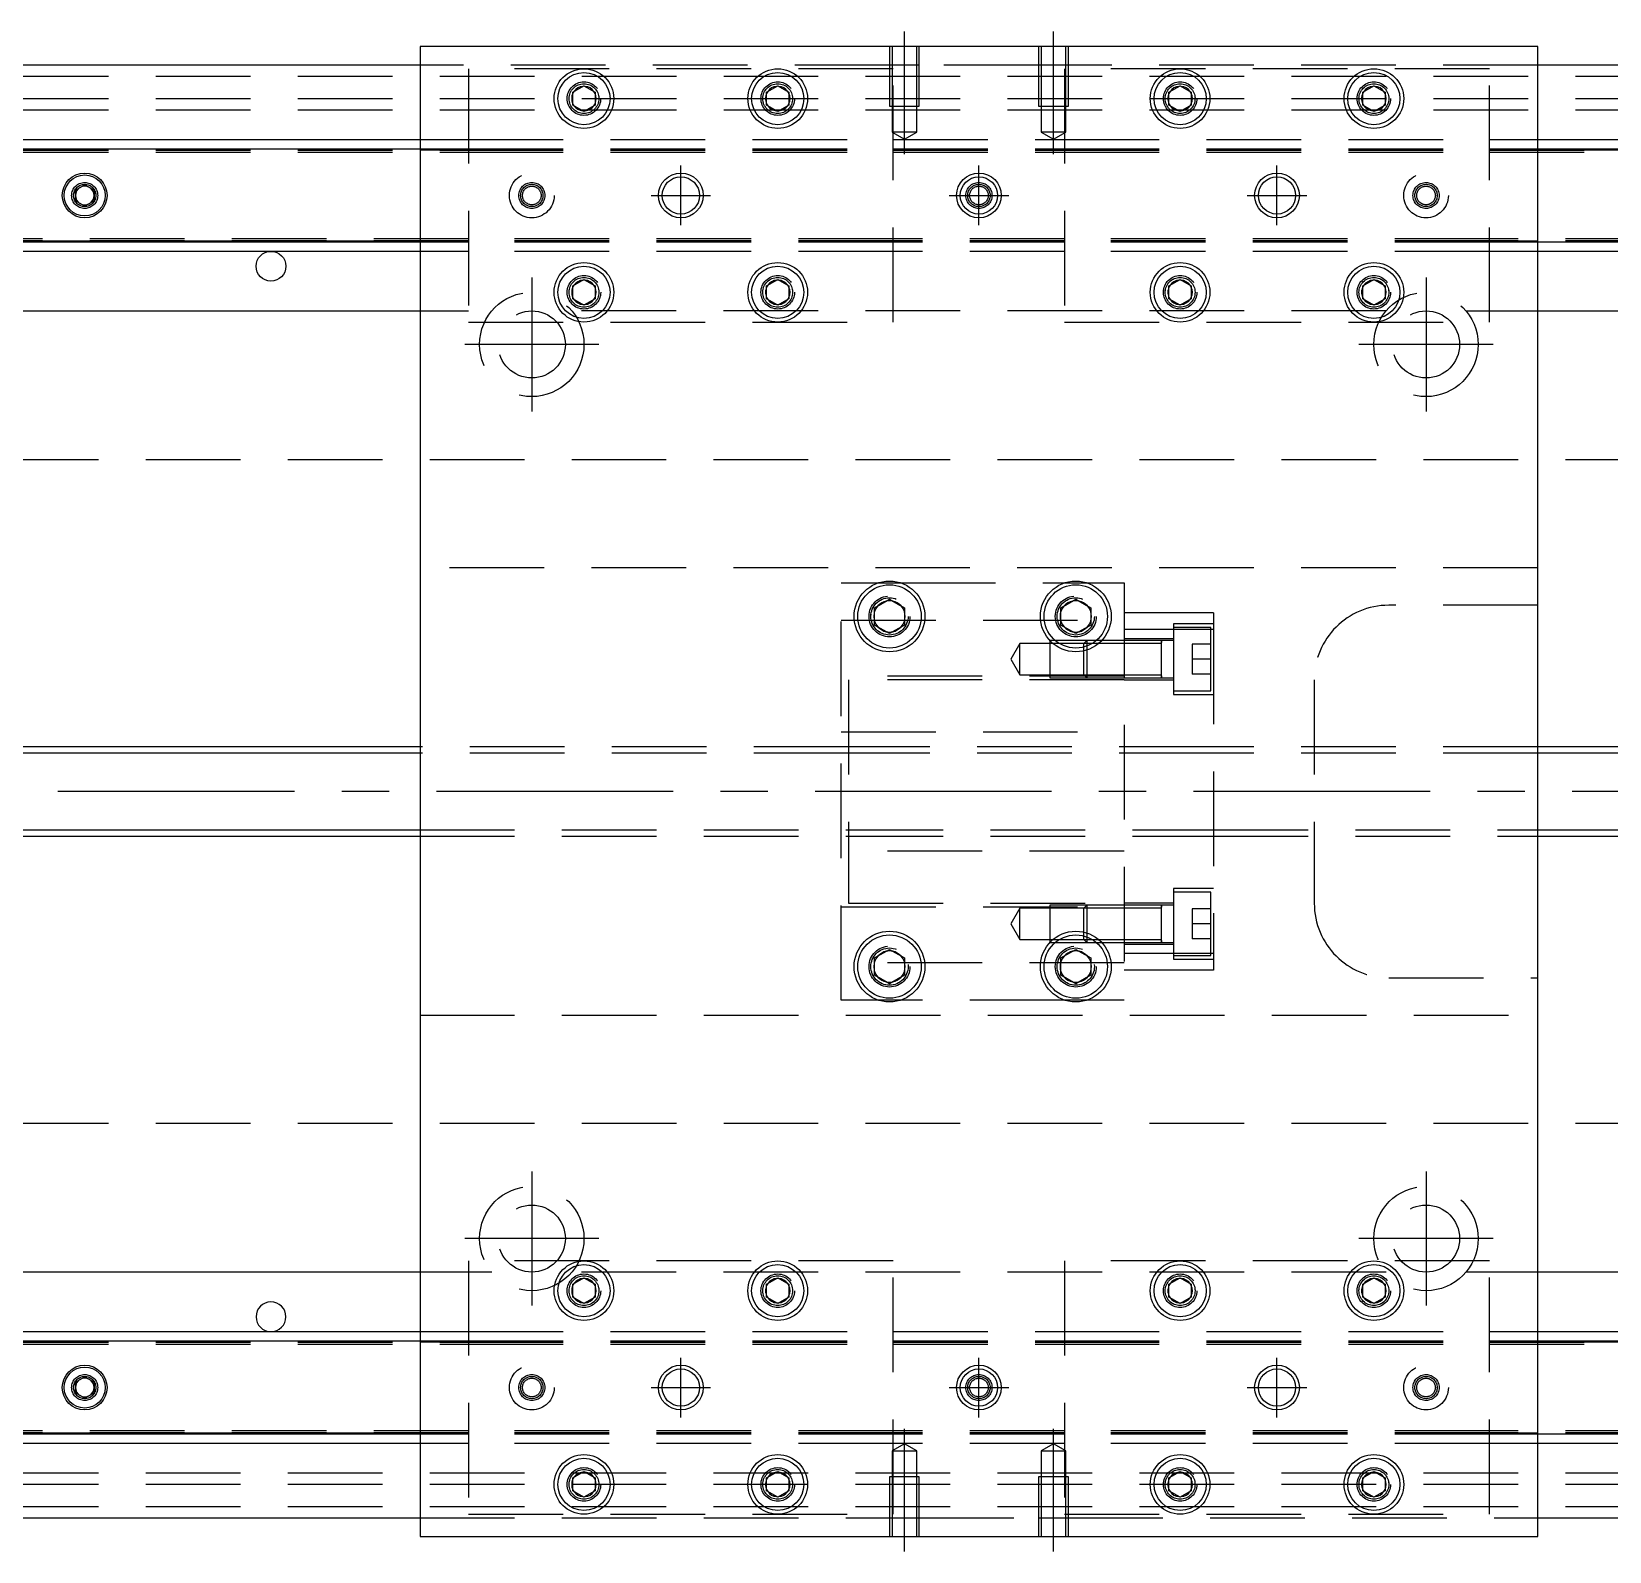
# Model space of a CAD drawing. Extents: x -8 to 830, y -270 to 102.
# Drawn here: x 192.9 to 404.6, y -102 to 102 of the extents above; entities that cross this region are included whole.
import ezdxf

# ---------------------------------------------------------------- set-up
doc = ezdxf.new("R2010")
doc.units = 0
doc.linetypes.add('CENTER', pattern=[50.8, 31.75, -6.35, 6.35, -6.35])
doc.linetypes.add('DASHED', pattern=[19.05, 12.7, -6.35])
doc.layers.get('0').update_dxf_attribs({"linetype": 'CONTINUOUS'})
doc.layers.add('CENTER', color=1, linetype='CENTER')

msp = doc.modelspace()

# ---------------------------------------------------------------- linework, layer by layer
at = {"color": 7, "linetype": 'CONTINUOUS'}
for p, q in [((395, 100), (245, 100)), ((245, 100), (245, -100)), ((395, -100), (395, 100)), ((245, 97.5), (0, 97.5)), ((640, 97.5), (395, 97.5)), ((265.5, 93.866026), (267, 94.73205)), ((265.5, 92.133974), (265.5, 93.866026)), ((267, 94.73205), (268.5, 93.866026)), ((268.5, 93.866026), (268.5, 92.133974)), ((291.5, 93.866026), (293, 94.73205)), ((291.5, 92.133974), (291.5, 93.866026)), ((293, 94.73205), (294.5, 93.866026)), ((294.5, 93.866026), (294.5, 92.133974)), ((345.5, 93.866026), (347, 94.73205)), ((345.5, 92.133974), (345.5, 93.866026)), ((347, 94.73205), (348.5, 93.866026)), ((348.5, 93.866026), (348.5, 92.133974)), ((371.5, 93.866026), (373, 94.73205)), ((371.5, 92.133974), (371.5, 93.866026)), ((373, 94.73205), (374.5, 93.866026)), ((374.5, 93.866026), (374.5, 92.133974)), ((267, 91.26795), (265.5, 92.133974)), ((268.5, 92.133974), (267, 91.26795)), ((293, 91.26795), (291.5, 92.133974)), ((294.5, 92.133974), (293, 91.26795)), ((347, 91.26795), (345.5, 92.133974)), ((348.5, 92.133974), (347, 91.26795)), ((373, 91.26795), (371.5, 92.133974)), ((374.5, 92.133974), (373, 91.26795)), ((0, 87.5), (245, 87.5)), ((395, 87.5), (640, 87.5)), ((0, 86.247728), (245, 86.247728)), ((395, 86.247728), (640, 86.247728)), ((198.75, 80.721688), (200, 81.443376)), ((198.75, 79.278312), (198.75, 80.721688)), ((200, 81.443376), (201.25, 80.721688)), ((201.25, 80.721688), (201.25, 79.278312)), ((200, 78.556624), (198.75, 79.278312)), ((201.25, 79.278312), (200, 78.556624)), ((245, 73.752272), (0, 73.752272)), ((245, 72.5), (0, 72.5)), ((640, 73.752272), (395, 73.752272)), ((640, 72.5), (395, 72.5)), ((265.5, 67.866026), (267, 68.73205)), ((265.5, 66.133974), (265.5, 67.866026)), ((267, 68.73205), (268.5, 67.866026)), ((268.5, 67.866026), (268.5, 66.133974)), ((291.5, 67.866026), (293, 68.73205)), ((291.5, 66.133974), (291.5, 67.866026)), ((293, 68.73205), (294.5, 67.866026)), ((294.5, 67.866026), (294.5, 66.133974)), ((345.5, 67.866026), (347, 68.73205)), ((345.5, 66.133974), (345.5, 67.866026)), ((347, 68.73205), (348.5, 67.866026)), ((348.5, 67.866026), (348.5, 66.133974)), ((371.5, 67.866026), (373, 68.73205)), ((371.5, 66.133974), (371.5, 67.866026)), ((373, 68.73205), (374.5, 67.866026)), ((374.5, 67.866026), (374.5, 66.133974)), ((267, 65.26795), (265.5, 66.133974)), ((268.5, 66.133974), (267, 65.26795)), ((293, 65.26795), (291.5, 66.133974)), ((294.5, 66.133974), (293, 65.26795)), ((347, 65.26795), (345.5, 66.133974)), ((348.5, 66.133974), (347, 65.26795)), ((373, 65.26795), (371.5, 66.133974)), ((374.5, 66.133974), (373, 65.26795)), ((145.361903, 64.5), (245, 64.5)), ((395, 64.5), (494.638097, 64.5)), ((306, 24.6547), (308, 25.809402)), ((308, 25.809402), (310, 24.6547)), ((331, 24.6547), (333, 25.809402)), ((333, 25.809402), (335, 24.6547)), ((306, 22.3453), (306, 24.6547)), ((310, 24.6547), (310, 22.3453)), ((331, 22.3453), (331, 24.6547)), ((335, 24.6547), (335, 22.3453)), ((308, 21.190598), (306, 22.3453)), ((310, 22.3453), (308, 21.190598)), ((333, 21.190598), (331, 22.3453)), ((335, 22.3453), (333, 21.190598)), ((344.5, 15.254372), (344.5, 20.253526)), ((344.5, 15.253516), (344.5, 20.253526)), ((245, 6), (60.5, 6)), ((585, 6), (395, 6)), ((60.5, -6), (245, -6)), ((395, -6), (585, -6)), ((344.5, -20.253526), (344.5, -15.253516)), ((344.5, -20.253526), (344.5, -19.85352)), ((306, -22.3453), (308, -21.190598)), ((306, -24.6547), (306, -22.3453)), ((308, -21.190598), (310, -22.3453)), ((310, -22.3453), (310, -24.6547)), ((331, -22.3453), (333, -21.190598)), ((331, -24.6547), (331, -22.3453)), ((333, -21.190598), (335, -22.3453)), ((335, -22.3453), (335, -24.6547)), ((308, -25.809402), (306, -24.6547)), ((310, -24.6547), (308, -25.809402)), ((333, -25.809402), (331, -24.6547)), ((335, -24.6547), (333, -25.809402)), ((245, -64.5), (145.361903, -64.5)), ((265.5, -66.133974), (267, -65.26795)), ((267, -65.26795), (268.5, -66.133974)), ((291.5, -66.133974), (293, -65.26795)), ((293, -65.26795), (294.5, -66.133974)), ((345.5, -66.133974), (347, -65.26795)), ((347, -65.26795), (348.5, -66.133974)), ((371.5, -66.133974), (373, -65.26795)), ((373, -65.26795), (374.5, -66.133974)), ((494.638097, -64.5), (395, -64.5)), ((265.5, -67.866026), (265.5, -66.133974)), ((268.5, -66.133974), (268.5, -67.866026)), ((291.5, -67.866026), (291.5, -66.133974)), ((294.5, -66.133974), (294.5, -67.866026)), ((345.5, -67.866026), (345.5, -66.133974)), ((348.5, -66.133974), (348.5, -67.866026)), ((371.5, -67.866026), (371.5, -66.133974)), ((374.5, -66.133974), (374.5, -67.866026)), ((267, -68.73205), (265.5, -67.866026)), ((268.5, -67.866026), (267, -68.73205)), ((293, -68.73205), (291.5, -67.866026)), ((294.5, -67.866026), (293, -68.73205)), ((347, -68.73205), (345.5, -67.866026)), ((348.5, -67.866026), (347, -68.73205)), ((373, -68.73205), (371.5, -67.866026)), ((374.5, -67.866026), (373, -68.73205)), ((0, -72.5), (245, -72.5)), ((0, -73.752272), (245, -73.752272)), ((395, -72.5), (640, -72.5)), ((395, -73.752272), (640, -73.752272)), ((198.75, -79.278312), (200, -78.556624)), ((198.75, -80.721688), (198.75, -79.278312)), ((200, -78.556624), (201.25, -79.278312)), ((201.25, -79.278312), (201.25, -80.721688)), ((200, -81.443376), (198.75, -80.721688)), ((201.25, -80.721688), (200, -81.443376)), ((245, -86.247728), (0, -86.247728)), ((640, -86.247728), (395, -86.247728)), ((245, -87.5), (0, -87.5)), ((640, -87.5), (395, -87.5)), ((265.5, -92.133974), (267, -91.26795)), ((265.5, -93.866026), (265.5, -92.133974)), ((267, -91.26795), (268.5, -92.133974)), ((268.5, -92.133974), (268.5, -93.866026)), ((291.5, -92.133974), (293, -91.26795)), ((291.5, -93.866026), (291.5, -92.133974)), ((293, -91.26795), (294.5, -92.133974)), ((294.5, -92.133974), (294.5, -93.866026)), ((345.5, -92.133974), (347, -91.26795)), ((345.5, -93.866026), (345.5, -92.133974)), ((347, -91.26795), (348.5, -92.133974)), ((348.5, -92.133974), (348.5, -93.866026)), ((371.5, -92.133974), (373, -91.26795)), ((371.5, -93.866026), (371.5, -92.133974)), ((373, -91.26795), (374.5, -92.133974)), ((374.5, -92.133974), (374.5, -93.866026)), ((267, -94.73205), (265.5, -93.866026)), ((268.5, -93.866026), (267, -94.73205)), ((293, -94.73205), (291.5, -93.866026)), ((294.5, -93.866026), (293, -94.73205)), ((347, -94.73205), (345.5, -93.866026)), ((348.5, -93.866026), (347, -94.73205)), ((373, -94.73205), (371.5, -93.866026)), ((374.5, -93.866026), (373, -94.73205)), ((0, -97.5), (245, -97.5)), ((395, -97.5), (640, -97.5)), ((245, -100), (395, -100))]:
    msp.add_line(p, q, dxfattribs=at)
at = {"color": 3, "linetype": 'DASHED'}
for p, q in [((308.000006, 100), (308.000006, 92)), ((308.35, 100), (308.35, 92)), ((311.65, 92), (311.65, 100)), ((311.999994, 92), (311.999994, 100)), ((328.000006, 100), (328.000006, 92)), ((328.35, 100), (328.35, 92)), ((331.65, 92), (331.65, 100)), ((331.999994, 92), (331.999994, 100)), ((308.000006, 97.5), (245, 97.5)), ((311.999994, 97.5), (308.000006, 97.5)), ((328.000006, 97.5), (311.999994, 97.5)), ((331.999994, 97.5), (328.000006, 97.5)), ((395, 97.5), (331.999994, 97.5)), ((0, 96), (640, 96)), ((308.5, 97), (251.5, 97)), ((251.5, 97), (251.5, 63)), ((308.5, 63), (308.5, 97)), ((388.5, 97), (331.5, 97)), ((331.5, 97), (331.5, 63)), ((388.5, 63), (388.5, 97)), ((268.973226, 93.326156), (269, 93)), ((291, 93), (291.023172, 93.30356)), ((348.973226, 93.326156), (349, 93)), ((371, 93), (371.023172, 93.30356)), ((0, 93), (640, 93)), ((0, 91.5), (640, 91.5)), ((308.000006, 92), (311.999994, 92)), ((308.35, 92), (308.35, 88.5)), ((311.65, 88.5), (311.65, 92)), ((328.000006, 92), (331.999994, 92)), ((328.35, 92), (328.35, 88.5)), ((331.65, 88.5), (331.65, 92)), ((245, 87.5), (251.5, 87.5)), ((251.5, 87.5), (308.5, 87.5)), ((311.65, 88.5), (308.35, 88.5)), ((308.35, 88.5), (310, 87.547372)), ((308.5, 87.5), (331.5, 87.5)), ((310, 87.547372), (311.65, 88.5)), ((331.65, 88.5), (328.35, 88.5)), ((328.35, 88.5), (330, 87.547372)), ((330, 87.547372), (331.65, 88.5)), ((331.5, 87.5), (388.5, 87.5)), ((388.5, 87.5), (395, 87.5)), ((0, 86.1147), (245, 86.1147)), ((0, 86.1), (251.5, 86.1)), ((0, 85.8), (251.5, 85.8)), ((245, 86.247728), (251.5, 86.247728)), ((245, 86.1147), (251.5, 86.1147)), ((251.5, 86.247728), (308.5, 86.247728)), ((251.5, 86.1147), (308.5, 86.1147)), ((251.5, 86.1), (308.5, 86.1)), ((251.5, 85.8), (308.5, 85.8)), ((308.5, 86.247728), (331.5, 86.247728)), ((308.5, 86.1147), (331.5, 86.1147)), ((308.5, 86.1), (331.5, 86.1)), ((308.5, 85.8), (331.5, 85.8)), ((331.5, 86.247728), (388.5, 86.247728)), ((331.5, 86.1147), (388.5, 86.1147)), ((331.5, 86.1), (388.5, 86.1)), ((331.5, 86.1), (388.5, 86.1)), ((331.5, 85.8), (388.5, 85.8)), ((331.5, 85.8), (388.5, 85.8)), ((388.5, 86.247728), (395, 86.247728)), ((388.5, 86.1147), (395, 86.1147)), ((388.5, 86.1), (640, 86.1)), ((388.5, 85.8), (640, 85.8)), ((395, 86.1147), (640, 86.1147)), ((201.477374, 80.25955), (201.5, 80)), ((251.5, 74.2), (0, 74.2)), ((308.5, 74.2), (251.5, 74.2)), ((331.5, 74.2), (308.5, 74.2)), ((388.5, 74.2), (331.5, 74.2)), ((640, 74.2), (388.5, 74.2)), ((251.5, 73.9), (0, 73.9)), ((245, 73.8853), (0, 73.8853)), ((251.5, 73.8853), (245, 73.8853)), ((251.5, 73.752272), (245, 73.752272)), ((251.5, 72.5), (245, 72.5)), ((308.5, 73.9), (251.5, 73.9)), ((308.5, 73.8853), (251.5, 73.8853)), ((308.5, 73.752272), (251.5, 73.752272)), ((308.5, 72.5), (251.5, 72.5)), ((331.5, 73.9), (308.5, 73.9)), ((331.5, 73.8853), (308.5, 73.8853)), ((331.5, 73.752272), (308.5, 73.752272)), ((331.5, 72.5), (308.5, 72.5)), ((388.5, 73.9), (331.5, 73.9)), ((388.5, 73.8853), (331.5, 73.8853)), ((388.5, 73.752272), (331.5, 73.752272)), ((388.5, 72.5), (331.5, 72.5)), ((640, 73.9), (388.5, 73.9)), ((395, 73.8853), (388.5, 73.8853)), ((395, 73.752272), (388.5, 73.752272)), ((395, 72.5), (388.5, 72.5)), ((640, 73.8853), (395, 73.8853)), ((265, 67), (265.030168, 67.346066)), ((294.973226, 67.326156), (295, 67)), ((345, 67), (345.030168, 67.346066)), ((374.973226, 67.326156), (375, 67)), ((245, 64.5), (251.5, 64.5)), ((374.638097, 64.5), (265.361903, 64.5)), ((385.361902, 64.5), (395, 64.5)), ((251.5, 63), (308.5, 63)), ((331.5, 63), (388.5, 63)), ((640, 44.5), (0, 44.5)), ((395, 30), (245, 30)), ((301.5, 28), (306.47931, 28)), ((301.5, -28), (301.5, 28)), ((306.47931, 28), (309.52069, 28)), ((309.52069, 28), (331.47931, 28)), ((331.47931, 28), (334.52069, 28)), ((334.52069, 28), (339.5, 28)), ((339.5, 28), (339.5, -28)), ((305.5, 23.5), (305.518502, 23.803588)), ((330.5, 23.5), (330.518502, 23.803588)), ((351.5, 24), (339.5, 24)), ((351.5, 24), (351.5, 21.748564)), ((395, 25), (375, 25)), ((301.5, 23), (339.5, 23)), ((351.5, 21.748564), (339.5, 21.748564)), ((346.1, 22.50352), (346.1, 13.00352)), ((351.5, 22.50352), (346.1, 22.50352)), ((351.1, 22.00352), (346.1, 22.00352)), ((351.1, 13.50352), (351.1, 22.00352)), ((351.5, 21.748564), (351.5, -21.748564)), ((325.5, 19.85352), (324.287564, 17.75352)), ((325.5, 15.65352), (325.5, 19.85352)), ((329.5, 19.85352), (325.5, 19.85352)), ((329.5, 20.253516), (329.5, 15.253526)), ((329.532604, 20.253516), (329.5, 20.253516)), ((334.1, 19.85352), (329.5, 19.85352)), ((330.25722, 20.253516), (329.532604, 20.253516)), ((334.5, 20.253518), (330.25722, 20.253516)), ((334.5, 20.25352), (334.1, 19.85352)), ((334.1, 19.39482), (334.1, 19.85352)), ((335.183046, 19.85352), (334.1, 19.85352)), ((334.1, 18.879124), (334.1, 19.39482)), ((334.5, 20.25352), (334.5, 19.523506)), ((335.742786, 20.25352), (334.5, 20.25352)), ((335.74278, 20.253516), (334.5, 20.253518)), ((334.5, 19.523506), (334.5, 18.99306)), ((336.04396, 19.85352), (335.183046, 19.85352)), ((336.467396, 20.253516), (335.74278, 20.253516)), ((336.467402, 20.25352), (335.742786, 20.25352)), ((339.5, 19.85352), (336.04396, 19.85352)), ((339.5, 20.253516), (336.467396, 20.253516)), ((339.5, 20.253518), (336.467402, 20.25352)), ((346.1, 20.50352), (339.5, 20.50352)), ((344.505, 20.25352), (339.5, 20.253518)), ((344.5, 19.85352), (339.5, 19.85352)), ((346.1, 20.25352), (344.495, 20.25352)), ((344.5, 19.996122), (344.5, 20.25352)), ((344.5, 20.25352), (344.5, 19.996072)), ((344.5, 15.51097), (344.5, 19.996122)), ((348.6, 19.75352), (348.6, 17.75352)), ((351.1, 19.75352), (348.6, 19.75352)), ((324.287564, 17.75352), (325.5, 15.65352)), ((334.1, 15.65352), (334.1, 18.879124)), ((334.5, 18.99306), (334.5, 15.25352)), ((348.6, 17.75352), (348.6, 15.75352)), ((351.1, 17.75352), (348.6, 17.75352)), ((339.5, 15.5), (301.5, 15.5)), ((302.5, 15), (302.5, -15)), ((339.5, 15), (302.5, 15)), ((325.5, 15.65352), (329.5, 15.65352)), ((329.5, 15.65352), (334.1, 15.65352)), ((329.5, 15.253526), (334.5, 15.253524)), ((334.1, 15.65352), (339.5, 15.65352)), ((334.1, 15.65352), (334.5, 15.25352)), ((334.1, 15.65352), (339.5, 15.65352)), ((334.5, 15.253524), (339.5, 15.253526)), ((334.5, 15.25352), (339.5, 15.25352)), ((339.5, 15.65352), (344.5, 15.65352)), ((339.5, 15.25352), (344.505, 15.25352)), ((339.5, 15.00352), (346.1, 15.00352)), ((344.495, 15.25352), (346.1, 15.25352)), ((344.5, 15.510988), (344.5, 15.25352)), ((344.5, 15.25352), (344.5, 15.51097)), ((344.5, 15.253516), (344.5, 15.254372)), ((351.1, 15.75352), (348.6, 15.75352)), ((365, 15), (365, -15)), ((346.1, 13.50352), (351.1, 13.50352)), ((346.1, 13.00352), (351.5, 13.00352)), ((301.5, 8), (339.5, 8)), ((302.5, 6), (245, 6)), ((302.5, 5.125), (245, 5.125)), ((351.5, 6), (302.5, 6)), ((351.5, 5.125), (302.5, 5.125)), ((395, 6), (351.5, 6)), ((395, 5.125), (351.5, 5.125)), ((245, -5.125), (302.5, -5.125)), ((245, -6), (302.5, -6)), ((302.5, -5.125), (351.5, -5.125)), ((302.5, -6), (351.5, -6)), ((351.5, -5.125), (395, -5.125)), ((351.5, -6), (395, -6)), ((339.5, -8), (301.5, -8)), ((346.1, -13.00352), (346.1, -22.50352)), ((351.5, -13.00352), (346.1, -13.00352)), ((351.1, -13.50352), (346.1, -13.50352)), ((351.1, -22.00352), (351.1, -13.50352)), ((301.5, -15.5), (339.5, -15.5)), ((302.5, -15), (339.5, -15)), ((325.5, -15.65352), (324.287564, -17.75352)), ((325.5, -19.85352), (325.5, -15.65352)), ((329.5, -15.65352), (325.5, -15.65352)), ((334.5, -15.253524), (329.5, -15.253526)), ((329.5, -15.253526), (329.5, -20.253516)), ((334.1, -15.65352), (329.5, -15.65352)), ((334.5, -15.25352), (334.1, -15.65352)), ((334.1, -18.879124), (334.1, -15.65352)), ((339.5, -15.65352), (334.1, -15.65352)), ((339.5, -15.65352), (334.1, -15.65352)), ((334.5, -15.25352), (334.5, -18.99306)), ((339.5, -15.25352), (334.5, -15.25352)), ((339.5, -15.253526), (334.5, -15.253524)), ((346.1, -15.00352), (339.5, -15.00352)), ((344.505, -15.25352), (339.5, -15.25352)), ((344.5, -15.65352), (339.5, -15.65352)), ((346.1, -15.25352), (344.495, -15.25352)), ((344.5, -15.65352), (344.5, -15.253516)), ((344.5, -15.51092), (344.5, -15.25352)), ((344.5, -15.25352), (344.5, -15.51097)), ((344.5, -19.996072), (344.5, -15.51092)), ((344.5, -19.85352), (344.5, -15.65352)), ((348.6, -15.75352), (348.6, -17.75352)), ((351.1, -15.75352), (348.6, -15.75352)), ((324.287564, -17.75352), (325.5, -19.85352)), ((334.1, -19.39482), (334.1, -18.879124)), ((334.5, -18.99306), (334.5, -19.523506)), ((348.6, -17.75352), (348.6, -19.75352)), ((351.1, -17.75352), (348.6, -17.75352)), ((325.5, -19.85352), (329.5, -19.85352)), ((329.5, -19.85352), (334.1, -19.85352)), ((329.5, -20.253516), (329.532604, -20.253516)), ((329.532604, -20.253516), (330.25722, -20.253516)), ((330.25722, -20.253516), (334.5, -20.253518)), ((334.1, -19.85352), (334.1, -19.39482)), ((334.1, -19.85352), (335.183046, -19.85352)), ((334.1, -19.85352), (334.5, -20.25352)), ((334.5, -19.523506), (334.5, -20.25352)), ((334.5, -20.253518), (335.74278, -20.253516)), ((334.5, -20.25352), (335.742786, -20.25352)), ((335.183046, -19.85352), (336.04396, -19.85352)), ((335.74278, -20.253516), (336.467396, -20.253516)), ((335.742786, -20.25352), (336.467402, -20.25352)), ((336.04396, -19.85352), (339.5, -19.85352)), ((336.467396, -20.253516), (339.5, -20.253516)), ((336.467402, -20.25352), (339.5, -20.253518)), ((339.5, -19.85352), (344.5, -19.85352)), ((339.5, -20.253518), (344.505, -20.25352)), ((339.5, -20.50352), (346.1, -20.50352)), ((344.495, -20.25352), (346.1, -20.25352)), ((344.5, -19.996054), (344.5, -20.25352)), ((344.5, -20.25352), (344.5, -19.996072)), ((351.1, -19.75352), (348.6, -19.75352)), ((339.5, -23), (301.5, -23)), ((310.483582, -23.213962), (310.5, -23.5)), ((335.483582, -23.213962), (335.5, -23.5)), ((351.5, -21.748564), (339.5, -21.748564)), ((346.1, -22.00352), (351.1, -22.00352)), ((346.1, -22.50352), (351.5, -22.50352)), ((351.5, -21.748564), (351.5, -24)), ((351.5, -24), (339.5, -24)), ((375, -25), (395, -25)), ((306.47931, -28), (301.5, -28)), ((309.52069, -28), (306.47931, -28)), ((331.47931, -28), (309.52069, -28)), ((334.52069, -28), (331.47931, -28)), ((339.5, -28), (334.52069, -28)), ((245, -30), (395, -30)), ((0, -44.5), (640, -44.5)), ((308.5, -63), (251.5, -63)), ((251.5, -63), (251.5, -97)), ((308.5, -97), (308.5, -63)), ((388.5, -63), (331.5, -63)), ((331.5, -63), (331.5, -97)), ((388.5, -97), (388.5, -63)), ((254.638097, -64.5), (245, -64.5)), ((374.638097, -64.5), (265.361903, -64.5)), ((395, -64.5), (385.361902, -64.5)), ((268.973226, -66.673844), (269, -67)), ((291, -67), (291.023172, -66.69644)), ((348.973226, -66.673844), (349, -67)), ((371, -67), (371.023172, -66.69644)), ((0, -73.8853), (245, -73.8853)), ((0, -73.9), (251.5, -73.9)), ((245, -72.5), (251.5, -72.5)), ((245, -73.752272), (251.5, -73.752272)), ((245, -73.8853), (251.5, -73.8853)), ((251.5, -72.5), (308.5, -72.5)), ((251.5, -73.752272), (308.5, -73.752272)), ((251.5, -73.8853), (308.5, -73.8853)), ((251.5, -73.9), (308.5, -73.9)), ((308.5, -72.5), (331.5, -72.5)), ((308.5, -73.752272), (331.5, -73.752272)), ((308.5, -73.8853), (331.5, -73.8853)), ((308.5, -73.9), (331.5, -73.9)), ((331.5, -72.5), (388.5, -72.5)), ((331.5, -73.752272), (388.5, -73.752272)), ((331.5, -73.8853), (388.5, -73.8853)), ((331.5, -73.9), (388.5, -73.9)), ((388.5, -72.5), (395, -72.5)), ((388.5, -73.752272), (395, -73.752272)), ((388.5, -73.8853), (395, -73.8853)), ((388.5, -73.9), (640, -73.9)), ((395, -73.8853), (640, -73.8853)), ((0, -74.2), (251.5, -74.2)), ((251.5, -74.2), (308.5, -74.2)), ((308.5, -74.2), (331.5, -74.2)), ((331.5, -74.2), (388.5, -74.2)), ((388.5, -74.2), (640, -74.2)), ((198.5, -80), (198.516134, -79.78059)), ((251.5, -85.8), (0, -85.8)), ((251.5, -86.1), (0, -86.1)), ((245, -86.1147), (0, -86.1147)), ((251.5, -86.1147), (245, -86.1147)), ((251.5, -86.247728), (245, -86.247728)), ((308.5, -85.8), (251.5, -85.8)), ((308.5, -86.1), (251.5, -86.1)), ((308.5, -86.1147), (251.5, -86.1147)), ((308.5, -86.247728), (251.5, -86.247728)), ((331.5, -85.8), (308.5, -85.8)), ((331.5, -86.1), (308.5, -86.1)), ((331.5, -86.1147), (308.5, -86.1147)), ((331.5, -86.247728), (308.5, -86.247728)), ((388.5, -85.8), (331.5, -85.8)), ((388.5, -85.8), (331.5, -85.8)), ((388.5, -86.1), (331.5, -86.1)), ((388.5, -86.1), (331.5, -86.1)), ((388.5, -86.1147), (331.5, -86.1147)), ((388.5, -86.247728), (331.5, -86.247728)), ((640, -85.8), (388.5, -85.8)), ((640, -86.1), (388.5, -86.1)), ((395, -86.1147), (388.5, -86.1147)), ((395, -86.247728), (388.5, -86.247728)), ((640, -86.1147), (395, -86.1147)), ((251.5, -87.5), (245, -87.5)), ((308.5, -87.5), (251.5, -87.5)), ((310, -87.547372), (308.35, -88.5)), ((308.35, -88.5), (310, -88.5)), ((308.35, -88.5), (308.35, -92)), ((331.5, -87.5), (308.5, -87.5)), ((311.65, -88.5), (310, -87.547372)), ((310, -88.5), (311.65, -88.5)), ((311.65, -92), (311.65, -88.5)), ((330, -87.547372), (328.35, -88.5)), ((328.35, -88.5), (330, -88.5)), ((328.35, -88.5), (328.35, -92)), ((331.65, -88.5), (330, -87.547372)), ((330, -88.5), (331.65, -88.5)), ((388.5, -87.5), (331.5, -87.5)), ((331.65, -92), (331.65, -88.5)), ((395, -87.5), (388.5, -87.5)), ((640, -91.5), (0, -91.5)), ((640, -93), (0, -93)), ((265, -93), (265.030168, -92.653934)), ((294.973226, -92.673844), (295, -93)), ((311.999994, -92), (308.000006, -92)), ((308.000006, -92), (308.000006, -100)), ((308.35, -92), (308.35, -100)), ((311.65, -100), (311.65, -92)), ((311.999994, -100), (311.999994, -92)), ((331.999994, -92), (328.000006, -92)), ((328.000006, -92), (328.000006, -100)), ((328.35, -92), (328.35, -100)), ((331.65, -100), (331.65, -92)), ((331.999994, -100), (331.999994, -92)), ((345, -93), (345.030168, -92.653934)), ((374.973226, -92.673844), (375, -93)), ((640, -96), (0, -96)), ((251.5, -97), (308.5, -97)), ((331.5, -97), (388.5, -97)), ((245, -97.5), (308.000006, -97.5)), ((308.000006, -97.5), (311.999994, -97.5)), ((311.999994, -97.5), (328.000006, -97.5)), ((328.000006, -97.5), (331.999994, -97.5)), ((331.999994, -97.5), (395, -97.5))]:
    msp.add_line(p, q, dxfattribs=at)
at = {"color": 3, "linetype": 'CONTINUOUS'}
for p, q in [((245, 5.125), (60.5, 5.125)), ((585, 5.125), (395, 5.125)), ((60.5, -5.125), (245, -5.125)), ((395, -5.125), (585, -5.125))]:
    msp.add_line(p, q, dxfattribs=at)
at = {"color": 7, "linetype": 'CONTINUOUS'}
for centre, radius in [((267, 93), 4), ((267, 93), 3.5), ((293, 93), 4), ((293, 93), 3.5), ((347, 93), 4), ((347, 93), 3.5), ((373, 93), 4), ((373, 93), 3.5), ((200, 80), 3), ((200, 80), 2.75), ((320, 80), 3), ((280, 80), 2.5), ((320, 80), 2.5), ((360, 80), 2.5), ((225, 70.5), 2), ((267, 67), 4), ((267, 67), 3.5), ((293, 67), 4), ((293, 67), 3.5), ((347, 67), 4), ((347, 67), 3.5), ((373, 67), 4), ((373, 67), 3.5), ((308, 23.5), 4.75), ((308, 23.5), 4.25), ((333, 23.5), 4.75), ((333, 23.5), 4.25), ((308, -23.5), 4.75), ((333, -23.5), 4.75), ((308, -23.5), 4.25), ((333, -23.5), 4.25), ((267, -67), 4), ((267, -67), 3.5), ((293, -67), 4), ((293, -67), 3.5), ((347, -67), 4), ((347, -67), 3.5), ((373, -67), 4), ((373, -67), 3.5), ((200, -80), 3), ((200, -80), 2.75), ((280, -80), 2.5), ((320, -80), 3), ((320, -80), 2.5), ((360, -80), 2.5), ((267, -93), 4), ((267, -93), 3.5), ((293, -93), 4), ((293, -93), 3.5), ((347, -93), 4), ((347, -93), 3.5), ((373, -93), 4), ((373, -93), 3.5)]:
    msp.add_circle(centre, radius, dxfattribs=at)
at = {"color": 3, "linetype": 'DASHED'}
for centre, radius in [((267, 93), 2.25), ((267, 93), 2), ((293, 93), 2.25), ((293, 93), 2), ((347, 93), 2.25), ((347, 93), 2), ((373, 93), 2.25), ((373, 93), 2), ((260, 80), 3), ((380, 80), 3), ((200, 80), 1.75), ((200, 80), 1.5), ((260, 80), 1.75), ((260, 80), 1.5), ((260, 80), 1.25), ((320, 80), 1.75), ((320, 80), 1.5), ((320, 80), 1.25), ((380, 80), 1.75), ((380, 80), 1.5), ((380, 80), 1.25), ((267, 67), 2.25), ((267, 67), 2), ((293, 67), 2.25), ((293, 67), 2), ((347, 67), 2.25), ((347, 67), 2), ((373, 67), 2.25), ((373, 67), 2), ((260, 60), 7), ((380, 60), 7), ((260, 60), 4.5), ((380, 60), 4.5), ((308, 23.5), 2.75), ((308, 23.5), 2.5), ((333, 23.5), 2.75), ((333, 23.5), 2.5), ((308, -23.5), 2.75), ((308, -23.5), 2.5), ((333, -23.5), 2.75), ((333, -23.5), 2.5), ((260, -60), 7), ((380, -60), 7), ((260, -60), 4.5), ((380, -60), 4.5), ((267, -67), 2.25), ((267, -67), 2), ((293, -67), 2.25), ((293, -67), 2), ((347, -67), 2.25), ((347, -67), 2), ((373, -67), 2.25), ((373, -67), 2), ((200, -80), 1.75), ((260, -80), 3), ((260, -80), 1.75), ((320, -80), 1.75), ((380, -80), 3), ((380, -80), 1.75), ((200, -80), 1.5), ((260, -80), 1.5), ((260, -80), 1.25), ((320, -80), 1.5), ((320, -80), 1.25), ((380, -80), 1.5), ((380, -80), 1.25), ((267, -93), 2.25), ((267, -93), 2), ((293, -93), 2.25), ((293, -93), 2), ((347, -93), 2.25), ((347, -93), 2), ((373, -93), 2.25), ((373, -93), 2)]:
    msp.add_circle(centre, radius, dxfattribs=at)
at = {"color": 3, "linetype": 'CONTINUOUS'}
for centre in [(280, 80), (360, 80), (280, -80), (360, -80)]:
    msp.add_circle(centre, 3, dxfattribs=at)
at = {"color": 7, "linetype": 'CONTINUOUS'}
for centre, radius, start, end in [((267, 93), 1.65, 155.380023, 180), ((267, 93), 1.65, 144.619977, 155.380023), ((267, 93), 1.65, 95.380023, 144.619977), ((267, 93), 1.65, 84.619977, 95.380023), ((267, 93), 1.65, 35.380023, 84.619977), ((267, 93), 1.65, 24.619977, 35.380023), ((267, 93), 1.65, 335.380023, 24.619977), ((293, 93), 1.65, 155.380023, 180), ((293, 93), 1.65, 144.619977, 155.380023), ((293, 93), 1.65, 95.380023, 144.619977), ((293, 93), 1.65, 84.619977, 95.380023), ((293, 93), 1.65, 35.380023, 84.619977), ((293, 93), 1.65, 24.619977, 35.380023), ((293, 93), 1.65, 335.380023, 24.619977), ((347, 93), 1.65, 155.380023, 180), ((347, 93), 1.65, 144.619977, 155.380023), ((347, 93), 1.65, 95.380023, 144.619977), ((347, 93), 1.65, 84.619977, 95.380023), ((347, 93), 1.65, 35.380023, 84.619977), ((347, 93), 1.65, 24.619977, 35.380023), ((347, 93), 1.65, 335.380023, 24.619977), ((373, 93), 1.65, 155.380023, 180), ((373, 93), 1.65, 144.619977, 155.380023), ((373, 93), 1.65, 95.380023, 144.619977), ((373, 93), 1.65, 84.619977, 95.380023), ((373, 93), 1.65, 35.380023, 84.619977), ((373, 93), 1.65, 24.619977, 35.380023), ((373, 93), 1.65, 335.380023, 24.619977), ((267, 93), 1.65, 180, 204.619977), ((267, 93), 1.65, 204.619977, 215.380023), ((267, 93), 1.65, 215.380023, 264.619977), ((267, 93), 1.65, 264.619977, 275.380023), ((267, 93), 1.65, 275.380023, 324.619977), ((267, 93), 1.65, 324.619977, 335.380023), ((293, 93), 1.65, 180, 204.619977), ((293, 93), 1.65, 204.619977, 215.380023), ((293, 93), 1.65, 215.380023, 264.619977), ((293, 93), 1.65, 264.619977, 275.380023), ((293, 93), 1.65, 275.380023, 324.619977), ((293, 93), 1.65, 324.619977, 335.380023), ((347, 93), 1.65, 180, 204.619977), ((347, 93), 1.65, 204.619977, 215.380023), ((347, 93), 1.65, 215.380023, 264.619977), ((347, 93), 1.65, 264.619977, 275.380023), ((347, 93), 1.65, 275.380023, 324.619977), ((347, 93), 1.65, 324.619977, 335.380023), ((373, 93), 1.65, 180, 204.619977), ((373, 93), 1.65, 204.619977, 215.380023), ((373, 93), 1.65, 215.380023, 264.619977), ((373, 93), 1.65, 264.619977, 275.380023), ((373, 93), 1.65, 275.380023, 324.619977), ((373, 93), 1.65, 324.619977, 335.380023), ((200, 80), 1.25, 120, 180), ((200, 80), 1.25, 60, 120), ((200, 80), 1.25, 0, 60), ((200, 80), 1.25, 180, 240), ((200, 80), 1.25, 240, 300), ((200, 80), 1.25, 300, 0), ((267, 67), 1.65, 144.619977, 155.380023), ((267, 67), 1.65, 95.380023, 144.619977), ((267, 67), 1.65, 84.619977, 95.380023), ((267, 67), 1.65, 35.380023, 84.619977), ((267, 67), 1.65, 24.619977, 35.380023), ((293, 67), 1.65, 144.619977, 155.380023), ((293, 67), 1.65, 95.380023, 144.619977), ((293, 67), 1.65, 84.619977, 95.380023), ((293, 67), 1.65, 35.380023, 84.619977), ((293, 67), 1.65, 24.619977, 35.380023), ((347, 67), 1.65, 144.619977, 155.380023), ((347, 67), 1.65, 95.380023, 144.619977), ((347, 67), 1.65, 84.619977, 95.380023), ((347, 67), 1.65, 35.380023, 84.619977), ((347, 67), 1.65, 24.619977, 35.380023), ((373, 67), 1.65, 144.619977, 155.380023), ((373, 67), 1.65, 95.380023, 144.619977), ((373, 67), 1.65, 84.619977, 95.380023), ((373, 67), 1.65, 35.380023, 84.619977), ((373, 67), 1.65, 24.619977, 35.380023), ((267, 67), 1.65, 155.380023, 180), ((267, 67), 1.65, 180, 204.619977), ((267, 67), 1.65, 204.619977, 215.380023), ((267, 67), 1.65, 215.380023, 264.619977), ((267, 67), 1.65, 275.380023, 324.619977), ((267, 67), 1.65, 324.619977, 335.380023), ((267, 67), 1.65, 335.380023, 24.619977), ((293, 67), 1.65, 155.380023, 180), ((293, 67), 1.65, 180, 204.619977), ((293, 67), 1.65, 204.619977, 215.380023), ((293, 67), 1.65, 215.380023, 264.619977), ((293, 67), 1.65, 275.380023, 324.619977), ((293, 67), 1.65, 324.619977, 335.380023), ((293, 67), 1.65, 335.380023, 24.619977), ((347, 67), 1.65, 155.380023, 180), ((347, 67), 1.65, 180, 204.619977), ((347, 67), 1.65, 204.619977, 215.380023), ((347, 67), 1.65, 215.380023, 264.619977), ((347, 67), 1.65, 275.380023, 324.619977), ((347, 67), 1.65, 324.619977, 335.380023), ((347, 67), 1.65, 335.380023, 24.619977), ((373, 67), 1.65, 155.380023, 180), ((373, 67), 1.65, 180, 204.619977), ((373, 67), 1.65, 204.619977, 215.380023), ((373, 67), 1.65, 215.380023, 264.619977), ((373, 67), 1.65, 275.380023, 324.619977), ((373, 67), 1.65, 324.619977, 335.380023), ((373, 67), 1.65, 335.380023, 24.619977), ((267, 67), 1.65, 264.619977, 275.380023), ((293, 67), 1.65, 264.619977, 275.380023), ((347, 67), 1.65, 264.619977, 275.380023), ((373, 67), 1.65, 264.619977, 275.380023), ((308, 23.5), 2.1, 102.24721, 137.75279), ((308, 23.5), 2.1, 77.75279, 102.24721), ((308, 23.5), 2.1, 42.24721, 77.75279), ((333, 23.5), 2.1, 102.24721, 137.75279), ((333, 23.5), 2.1, 77.75279, 102.24721), ((333, 23.5), 2.1, 42.24721, 77.75279), ((308, 23.5), 2.1, 162.24721, 180), ((308, 23.5), 2.1, 180, 197.75279), ((308, 23.5), 2.1, 137.75279, 162.24721), ((308, 23.5), 2.1, 17.75279, 42.24721), ((308, 23.5), 2.1, 342.24721, 17.75279), ((333, 23.5), 2.1, 162.24721, 180), ((333, 23.5), 2.1, 180, 197.75279), ((333, 23.5), 2.1, 137.75279, 162.24721), ((333, 23.5), 2.1, 17.75279, 42.24721), ((333, 23.5), 2.1, 342.24721, 17.75279), ((308, 23.5), 2.1, 197.75279, 222.24721), ((308, 23.5), 2.1, 222.24721, 257.75279), ((308, 23.5), 2.1, 257.75279, 282.24721), ((308, 23.5), 2.1, 282.24721, 317.75279), ((308, 23.5), 2.1, 317.75279, 342.24721), ((333, 23.5), 2.1, 197.75279, 222.24721), ((333, 23.5), 2.1, 222.24721, 257.75279), ((333, 23.5), 2.1, 257.75279, 282.24721), ((333, 23.5), 2.1, 282.24721, 317.75279), ((333, 23.5), 2.1, 317.75279, 342.24721), ((308, -23.5), 2.1, 162.24721, 180), ((308, -23.5), 2.1, 137.75279, 162.24721), ((308, -23.5), 2.1, 102.24721, 137.75279), ((308, -23.5), 2.1, 77.75279, 102.24721), ((308, -23.5), 2.1, 42.24721, 77.75279), ((308, -23.5), 2.1, 17.75279, 42.24721), ((308, -23.5), 2.1, 342.24721, 17.75279), ((333, -23.5), 2.1, 162.24721, 180), ((333, -23.5), 2.1, 137.75279, 162.24721), ((333, -23.5), 2.1, 102.24721, 137.75279), ((333, -23.5), 2.1, 77.75279, 102.24721), ((333, -23.5), 2.1, 42.24721, 77.75279), ((333, -23.5), 2.1, 17.75279, 42.24721), ((333, -23.5), 2.1, 342.24721, 17.75279), ((308, -23.5), 2.1, 180, 197.75279), ((308, -23.5), 2.1, 197.75279, 222.24721), ((308, -23.5), 2.1, 222.24721, 257.75279), ((308, -23.5), 2.1, 282.24721, 317.75279), ((308, -23.5), 2.1, 317.75279, 342.24721), ((333, -23.5), 2.1, 180, 197.75279), ((333, -23.5), 2.1, 197.75279, 222.24721), ((333, -23.5), 2.1, 222.24721, 257.75279), ((333, -23.5), 2.1, 282.24721, 317.75279), ((333, -23.5), 2.1, 317.75279, 342.24721), ((308, -23.5), 2.1, 257.75279, 282.24721), ((333, -23.5), 2.1, 257.75279, 282.24721), ((267, -67), 1.65, 95.380023, 144.619977), ((267, -67), 1.65, 84.619977, 95.380023), ((267, -67), 1.65, 35.380023, 84.619977), ((293, -67), 1.65, 95.380023, 144.619977), ((293, -67), 1.65, 84.619977, 95.380023), ((293, -67), 1.65, 35.380023, 84.619977), ((347, -67), 1.65, 95.380023, 144.619977), ((347, -67), 1.65, 84.619977, 95.380023), ((347, -67), 1.65, 35.380023, 84.619977), ((373, -67), 1.65, 95.380023, 144.619977), ((373, -67), 1.65, 84.619977, 95.380023), ((373, -67), 1.65, 35.380023, 84.619977), ((267, -67), 1.65, 155.380023, 180), ((267, -67), 1.65, 180, 204.619977), ((267, -67), 1.65, 144.619977, 155.380023), ((267, -67), 1.65, 204.619977, 215.380023), ((267, -67), 1.65, 24.619977, 35.380023), ((267, -67), 1.65, 324.619977, 335.380023), ((267, -67), 1.65, 335.380023, 24.619977), ((293, -67), 1.65, 155.380023, 180), ((293, -67), 1.65, 180, 204.619977), ((293, -67), 1.65, 144.619977, 155.380023), ((293, -67), 1.65, 204.619977, 215.380023), ((293, -67), 1.65, 24.619977, 35.380023), ((293, -67), 1.65, 324.619977, 335.380023), ((293, -67), 1.65, 335.380023, 24.619977), ((347, -67), 1.65, 155.380023, 180), ((347, -67), 1.65, 180, 204.619977), ((347, -67), 1.65, 144.619977, 155.380023), ((347, -67), 1.65, 204.619977, 215.380023), ((347, -67), 1.65, 24.619977, 35.380023), ((347, -67), 1.65, 324.619977, 335.380023), ((347, -67), 1.65, 335.380023, 24.619977), ((373, -67), 1.65, 155.380023, 180), ((373, -67), 1.65, 180, 204.619977), ((373, -67), 1.65, 144.619977, 155.380023), ((373, -67), 1.65, 204.619977, 215.380023), ((373, -67), 1.65, 24.619977, 35.380023), ((373, -67), 1.65, 324.619977, 335.380023), ((373, -67), 1.65, 335.380023, 24.619977), ((225, -70.5), 2, 90, 270), ((225, -70.5), 2, 270, 90), ((267, -67), 1.65, 215.380023, 264.619977), ((267, -67), 1.65, 264.619977, 275.380023), ((267, -67), 1.65, 275.380023, 324.619977), ((293, -67), 1.65, 215.380023, 264.619977), ((293, -67), 1.65, 264.619977, 275.380023), ((293, -67), 1.65, 275.380023, 324.619977), ((347, -67), 1.65, 215.380023, 264.619977), ((347, -67), 1.65, 264.619977, 275.380023), ((347, -67), 1.65, 275.380023, 324.619977), ((373, -67), 1.65, 215.380023, 264.619977), ((373, -67), 1.65, 264.619977, 275.380023), ((373, -67), 1.65, 275.380023, 324.619977), ((200, -80), 1.25, 120, 180), ((200, -80), 1.25, 180, 240), ((200, -80), 1.25, 60, 120), ((200, -80), 1.25, 0, 60), ((200, -80), 1.25, 300, 0), ((200, -80), 1.25, 240, 300), ((267, -93), 1.65, 155.380023, 180), ((267, -93), 1.65, 180, 204.619977), ((267, -93), 1.65, 144.619977, 155.380023), ((267, -93), 1.65, 95.380023, 144.619977), ((267, -93), 1.65, 84.619977, 95.380023), ((267, -93), 1.65, 35.380023, 84.619977), ((267, -93), 1.65, 24.619977, 35.380023), ((267, -93), 1.65, 335.380023, 24.619977), ((293, -93), 1.65, 155.380023, 180), ((293, -93), 1.65, 180, 204.619977), ((293, -93), 1.65, 144.619977, 155.380023), ((293, -93), 1.65, 95.380023, 144.619977), ((293, -93), 1.65, 84.619977, 95.380023), ((293, -93), 1.65, 35.380023, 84.619977), ((293, -93), 1.65, 24.619977, 35.380023), ((293, -93), 1.65, 335.380023, 24.619977), ((347, -93), 1.65, 155.380023, 180), ((347, -93), 1.65, 180, 204.619977), ((347, -93), 1.65, 144.619977, 155.380023), ((347, -93), 1.65, 95.380023, 144.619977), ((347, -93), 1.65, 84.619977, 95.380023), ((347, -93), 1.65, 35.380023, 84.619977), ((347, -93), 1.65, 24.619977, 35.380023), ((347, -93), 1.65, 335.380023, 24.619977), ((373, -93), 1.65, 155.380023, 180), ((373, -93), 1.65, 180, 204.619977), ((373, -93), 1.65, 144.619977, 155.380023), ((373, -93), 1.65, 95.380023, 144.619977), ((373, -93), 1.65, 84.619977, 95.380023), ((373, -93), 1.65, 35.380023, 84.619977), ((373, -93), 1.65, 24.619977, 35.380023), ((373, -93), 1.65, 335.380023, 24.619977), ((267, -93), 1.65, 204.619977, 215.380023), ((267, -93), 1.65, 215.380023, 264.619977), ((267, -93), 1.65, 264.619977, 275.380023), ((267, -93), 1.65, 275.380023, 324.619977), ((267, -93), 1.65, 324.619977, 335.380023), ((293, -93), 1.65, 204.619977, 215.380023), ((293, -93), 1.65, 215.380023, 264.619977), ((293, -93), 1.65, 264.619977, 275.380023), ((293, -93), 1.65, 275.380023, 324.619977), ((293, -93), 1.65, 324.619977, 335.380023), ((347, -93), 1.65, 204.619977, 215.380023), ((347, -93), 1.65, 215.380023, 264.619977), ((347, -93), 1.65, 264.619977, 275.380023), ((347, -93), 1.65, 275.380023, 324.619977), ((347, -93), 1.65, 324.619977, 335.380023), ((373, -93), 1.65, 204.619977, 215.380023), ((373, -93), 1.65, 215.380023, 264.619977), ((373, -93), 1.65, 264.619977, 275.380023), ((373, -93), 1.65, 275.380023, 324.619977), ((373, -93), 1.65, 324.619977, 335.380023)]:
    msp.add_arc(centre, radius, start, end, dxfattribs=at)
at = {"color": 3, "linetype": 'DASHED'}
for centre, start, end in [((375, 15), 90, 180), ((375, -15), 180, 270)]:
    msp.add_arc(centre, 10, start, end, dxfattribs=at)
at = {"layer": 'CENTER', "color": 1, "linetype": 'CENTER'}
for p, q in [((310, 85.547372), (310, 102)), ((330, 85.547372), (330, 102)), ((280, 76), (280, 84)), ((320, 76), (320, 84)), ((360, 76), (360, 84)), ((276, 80), (284, 80)), ((316, 80), (324, 80)), ((356, 80), (364, 80)), ((260, 69), (260, 51)), ((380, 69), (380, 51)), ((269, 60), (251, 60)), ((389, 60), (371, 60)), ((685.361871, 0), (-8.32213, 0)), ((260, -51), (260, -69)), ((380, -51), (380, -69)), ((269, -60), (251, -60)), ((389, -60), (371, -60)), ((280, -84), (280, -76)), ((320, -84), (320, -76)), ((360, -84), (360, -76)), ((276, -80), (284, -80)), ((316, -80), (324, -80)), ((356, -80), (364, -80)), ((310, -102), (310, -85.547372)), ((330, -102), (330, -85.547372))]:
    msp.add_line(p, q, dxfattribs=at)

doc.saveas('drawing.dxf')
